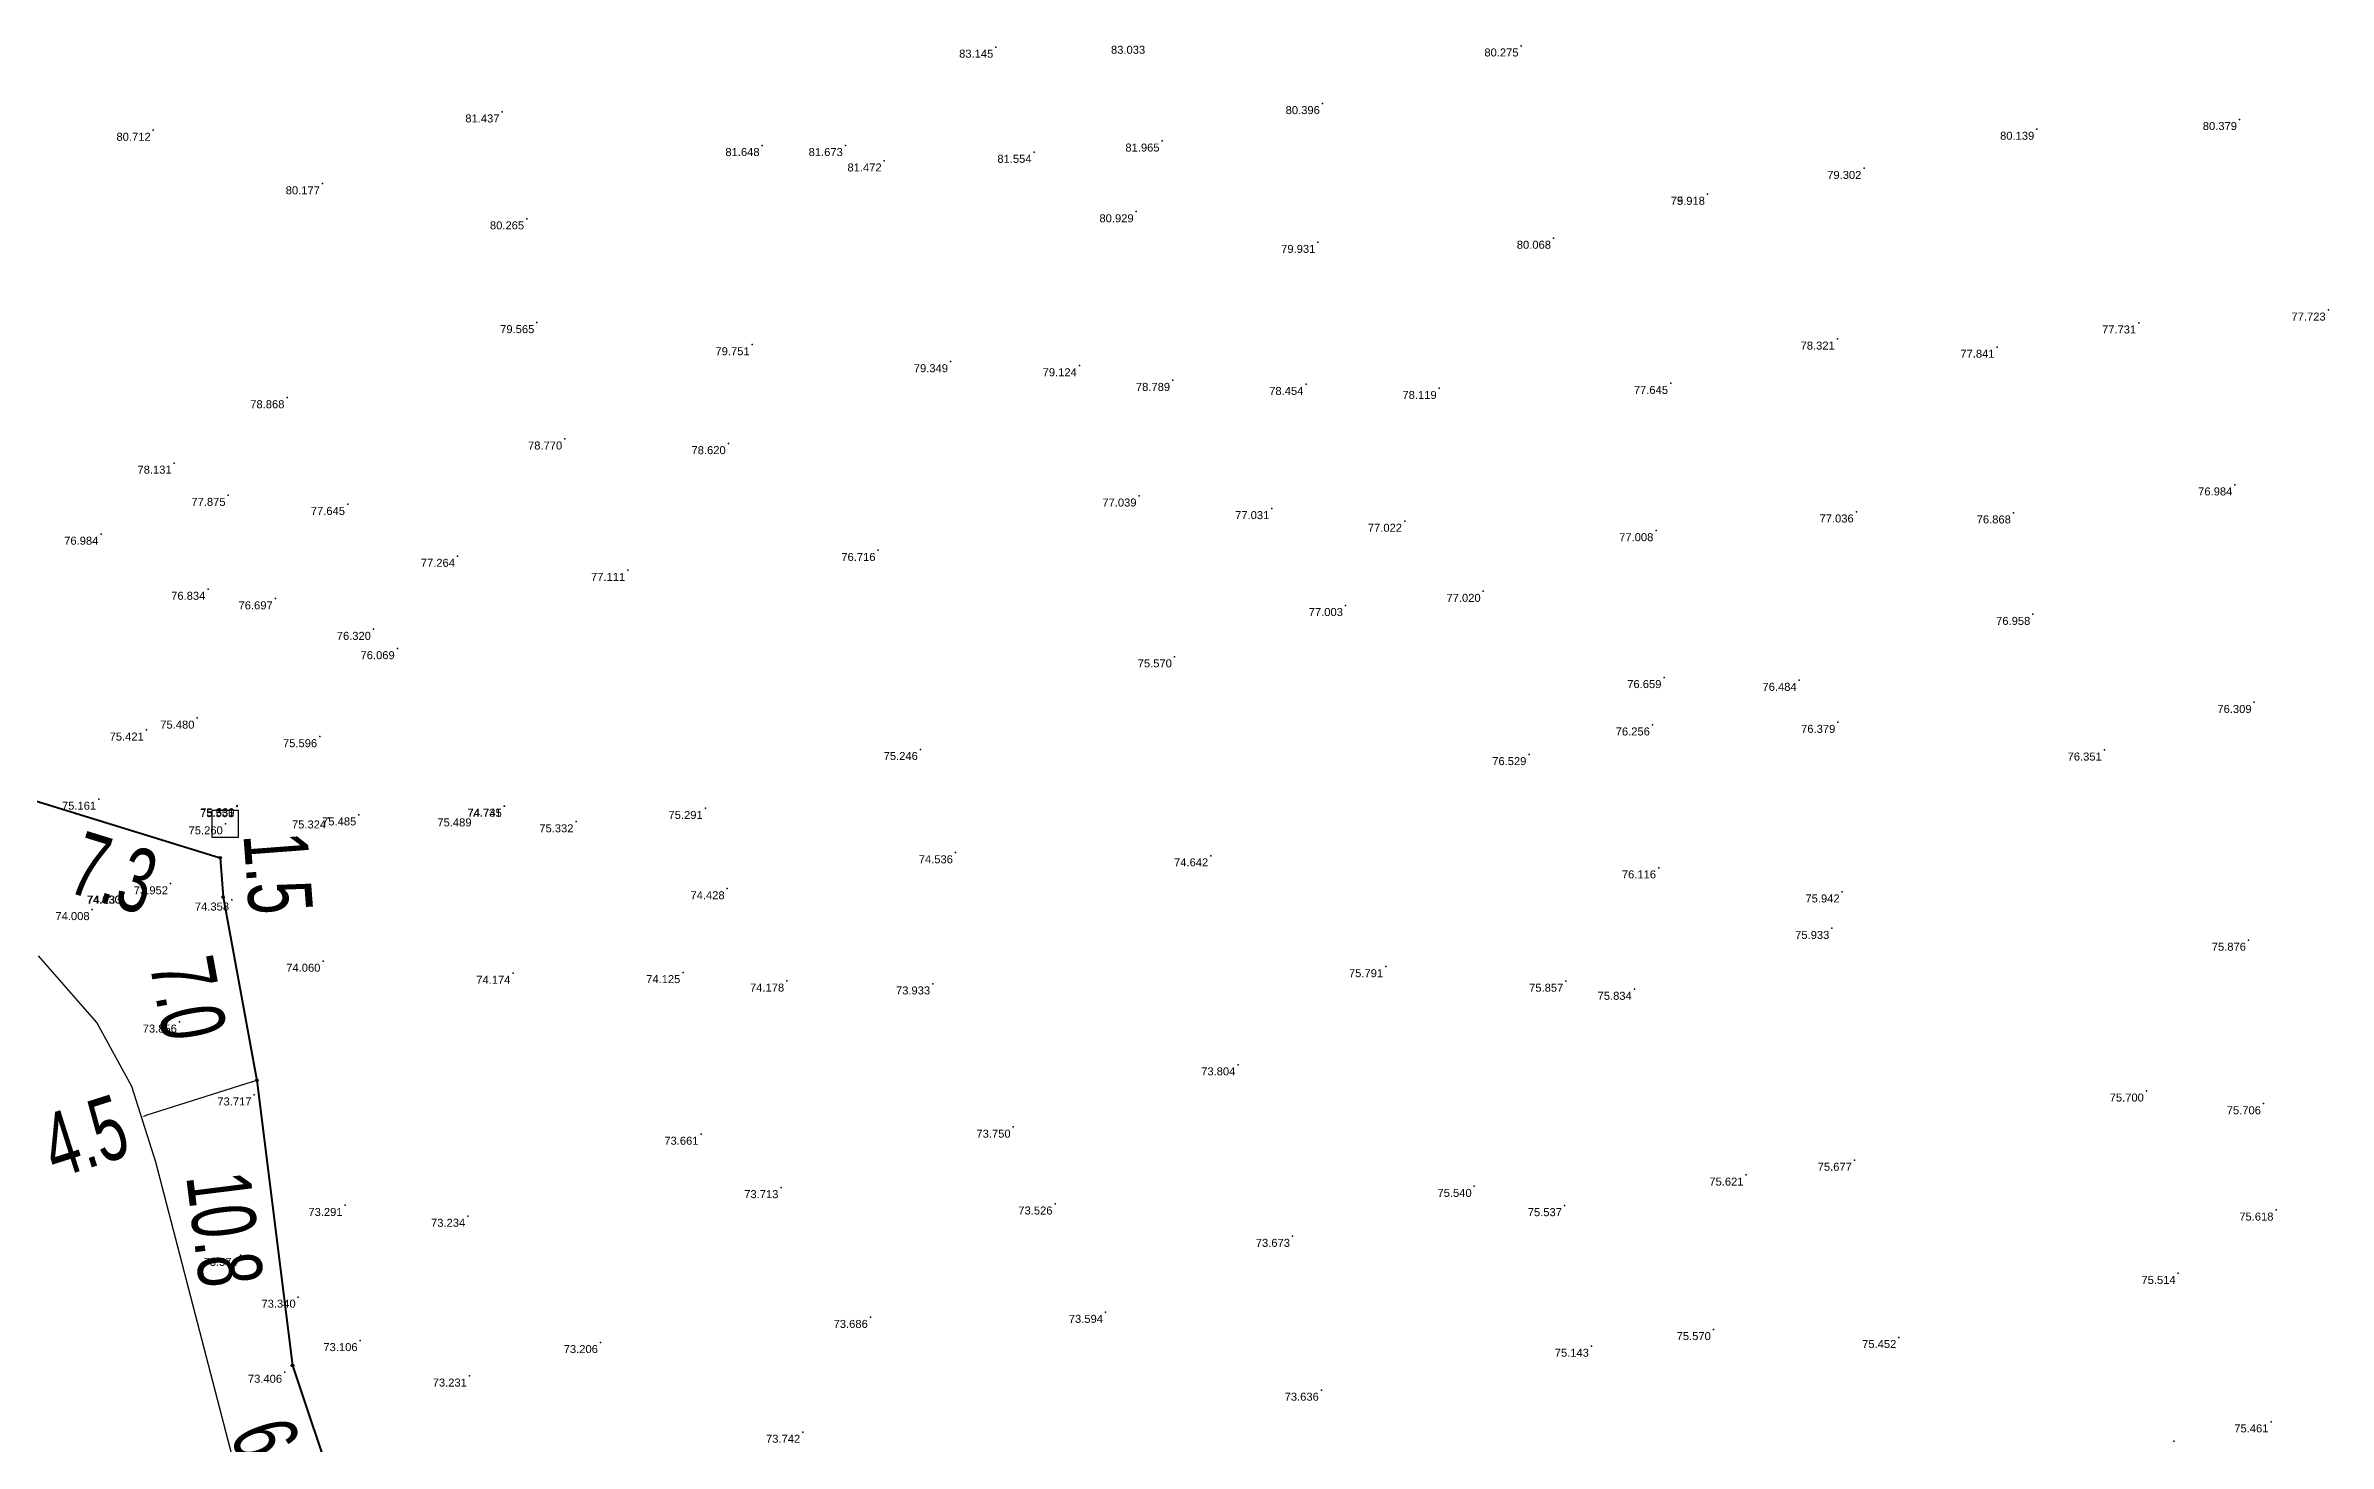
# Model space of a CAD drawing. Header units: millimetres. Extents: x 706139 to 707011, y 753722 to 954403.
# Drawn here: x 706531.8 to 706617.4, y 953757.4 to 953809.8 of the extents above; entities that cross this region are included whole.
import ezdxf
from ezdxf.enums import TextEntityAlignment as Align

# ---------------------------------------------------------------- set-up
doc = ezdxf.new("R2010")
doc.units = ezdxf.units.MM
doc.linetypes.add('SOLID_LINE', pattern=[0])
doc.layers.add('BD', color=1, linetype='Continuous', lineweight=40)
doc.layers.add('BD SYMBOL', color=7, linetype='Continuous', lineweight=30)
for name, color, linetype in [('dim', 7, 'Continuous'), ('Height', 7, 'Continuous'), ('RD', 5, 'Continuous'), ('SY SYMBOL', 7, 'Continuous')]:
    doc.layers.add(name, color=color, linetype=linetype)
doc.styles.add('DIM', font='ARIALN.TTF', dxfattribs={"width": 0.8, "height": 2.4})
doc.styles.get("Standard").update_dxf_attribs({"font": 'arial.ttf'})
doc.dimstyles.get("Standard").update_dxf_attribs({"dimtxt": 0.18, "dimasz": 0.18, "dimexe": 0.18, "dimexo": 0.0625, "dimgap": 0.09, "dimtad": 0, "dimtih": 1, "dimtoh": 1, "dimdec": 4, "dimzin": 0, "dimdsep": 46, "dimtxsty": 'Standard', "dimcen": 0.09, "dimadec": 0, "dimazin": 0, "dimtfac": 1, "dimtdec": 4, "dimtofl": 0, "dimtmove": 0, "dimatfit": 3, "dimfxl": 1, "dimtolj": 1, "dimtzin": 0, "dimarcsym": 0})

# ---------------------------------------------------------------- blocks, each defined once
blk = doc.blocks.new('BD')
at = {"linetype": 'ByBlock'}
for p, q in [((-0.037, -0.034), (0.037, 0.034)), ((-0.035, 0.035), (0.035, -0.035))]:
    blk.add_line(p, q, dxfattribs=at)
blk.add_circle((0, 0), 0.05)
blk.add_point((0, 0))
blk = doc.blocks.new('SYSTONE')
at = {"color": 6}
blk.add_polyline3d([(-0.256, -0.003, 0), (-0.256, -0.253, 0), (0.244, -0.253, 0), (0.244, 0.247, 0), (-0.256, 0.247, 0), (-0.256, -0.003, 0)], close=True, dxfattribs=at)
blk.add_point((0, 0), dxfattribs=at)
blk = doc.blocks.new('*D426')
at = {"layer": 'Defpoints', "color": 0, "transparency": 16777216}
for p in [(707789.911, 953729.106), (707788.16, 953728.518), (707791.94, 953723.063)]:
    blk.add_point(p, dxfattribs=at)
at = {"layer": 'dim', "color": 0, "transparency": 16777216, "insert": (707789.174, 953725.497), "char_height": 2.4, "attachment_point": 5, "rotation": 288.56001, "style": 'DIM'}
blk.add_mtext('\\A1;6.4', dxfattribs=at)
blk = doc.blocks.new('*D427')
at = {"layer": 'Defpoints', "color": 0, "transparency": 16777216}
for p in [(707786.69, 953739.565), (707788.571, 953739.8), (707789.911, 953729.106)]:
    blk.add_point(p, dxfattribs=at)
at = {"layer": 'dim', "color": 0, "transparency": 16777216, "insert": (707787.36, 953734.218), "char_height": 2.4, "attachment_point": 5, "rotation": 277.14216, "style": 'DIM'}
blk.add_mtext('\\A1;10.8', dxfattribs=at)
blk = doc.blocks.new('*D428')
at = {"layer": 'Defpoints', "color": 0, "transparency": 16777216}
for p in [(707785.356, 953746.319), (707787.307, 953746.677), (707788.571, 953739.8)]:
    blk.add_point(p, dxfattribs=at)
at = {"layer": 'dim', "color": 0, "transparency": 16777216, "insert": (707785.988, 953742.88), "char_height": 2.4, "attachment_point": 5, "rotation": 280.41478, "style": 'DIM'}
blk.add_mtext('\\A1;7.0', dxfattribs=at)
blk = doc.blocks.new('*D429')
at = {"layer": 'Defpoints', "color": 0, "transparency": 16777216}
for p in [(707787.196, 953748.151), (707787.307, 953746.677), (707789.418, 953746.836)]:
    blk.add_point(p, dxfattribs=at)
at = {"layer": 'dim', "color": 0, "transparency": 16777216, "insert": (707789.362, 953747.573), "char_height": 2.4, "attachment_point": 5, "rotation": 274.30655, "style": 'DIM'}
blk.add_mtext('\\A1;1.5', dxfattribs=at)
blk = doc.blocks.new('*D430')
at = {"layer": 'Defpoints', "color": 0, "transparency": 16777216}
for p in [(707780.243, 953750.301), (707779.731, 953748.645), (707787.196, 953748.151)]:
    blk.add_point(p, dxfattribs=at)
at = {"layer": 'dim', "color": 0, "transparency": 16777216, "insert": (707783.207, 953747.57), "char_height": 2.4, "attachment_point": 5, "rotation": 342.8174, "style": 'DIM'}
blk.add_mtext('\\A1;7.3', dxfattribs=at)
blk = doc.blocks.new('*D480')
at = {"layer": 'Defpoints', "color": 0, "transparency": 16777216}
for p in [(707788.571, 953739.8), (707784.245, 953738.426), (707784.245, 953738.426)]:
    blk.add_point(p, dxfattribs=at)
at = {"layer": 'dim', "color": 0, "lineweight": -2, "transparency": 16777216}
blk.add_line((707788.399, 953739.746), (707784.416, 953738.48), dxfattribs=at)
at = {"layer": 'dim', "color": 0, "transparency": 16777216}
for points in [[(707788.39, 953739.774), (707788.408, 953739.717), (707788.571, 953739.8)], [(707784.407, 953738.509), (707784.426, 953738.452), (707784.245, 953738.426)]]:
    blk.add_solid(points, dxfattribs=at)
at = {"layer": 'dim', "color": 0, "transparency": 16777216, "insert": (707782.126, 953737.697), "char_height": 2.4, "attachment_point": 5, "rotation": 17.6251, "style": 'DIM'}
blk.add_mtext('\\A1;4.5', dxfattribs=at)
blk = doc.blocks.new('FGHFGH')
at = {"layer": 'BD'}
for p, q in [((707780.24274, 953750.3012), (707787.19574, 953748.1512)), ((707787.19574, 953748.1512), (707787.30674, 953746.6772)), ((707787.30674, 953746.6772), (707788.57074, 953739.8002)), ((707788.57074, 953739.8002), (707789.91074, 953729.1062)), ((707789.91074, 953729.1062), (707791.93974, 953723.0632))]:
    blk.add_line(p, q, dxfattribs=at)
at = {"layer": 'RD'}
for p, q in [((707782.56974, 953741.9722), (707780.38374, 953744.4742)), ((707783.88074, 953739.5722), (707782.56974, 953741.9722)), ((707784.78174, 953736.7362), (707783.88074, 953739.5722)), ((707789.39674, 953718.9822), (707784.78174, 953736.7362))]:
    blk.add_line(p, q, dxfattribs=at)
at = {"layer": 'BD SYMBOL'}
for p in [(707787.19574, 953748.1512, 74.471), (707787.30674, 953746.6772, 74.143), (707788.57074, 953739.8002, 73.507), (707789.91074, 953729.1062, 73.396)]:
    blk.add_blockref('BD', p, dxfattribs=at)
at = {"layer": 'SY SYMBOL', "xscale": 2, "yscale": 2, "zscale": 2}
blk.add_blockref('SYSTONE', (707787.39574, 953749.4262, 75.26), dxfattribs=at)
at = {"layer": 'dim'}
for p1, p2, distance, picture, middle in [((707787.19574, 953748.1512), (707780.24274, 953750.3012), 1.73316, '*D430', (707783.20723, 953747.5704)), ((707787.19574, 953748.1512), (707787.30674, 953746.6772), 2.1171, '*D429', (707789.36237, 953747.57318)), ((707788.57074, 953739.8002), (707787.30674, 953746.6772), 1.98358, '*D428', (707785.98784, 953742.88013)), ((707789.91074, 953729.1062), (707788.57074, 953739.8002), 1.89515, '*D427', (707787.36029, 953734.21758)), ((707791.93974, 953723.0632), (707789.91074, 953729.1062), 1.84709, '*D426', (707789.17422, 953725.49678))]:
    dim = blk.add_aligned_dim(p1=p1, p2=p2, distance=distance, dimstyle='Standard', dxfattribs=at)
    dim.commit()
    dim.dimension.update_dxf_attribs({"geometry": picture, "text_midpoint": middle})
dim = blk.add_linear_dim(base=(707784.24492, 953738.42589), p1=(707788.57074, 953739.8002), p2=(707784.24492, 953738.42589), angle=197.6251039, dimstyle='Standard', override={"dimsd1": 0, "dimsd2": 0}, dxfattribs=at)
dim.commit()
dim.dimension.update_dxf_attribs({"geometry": '*D480', "text_midpoint": (707782.12588, 953737.69708), "dimtype": 129})

msp = doc.modelspace()

# ---------------------------------------------------------------- linework, layer by layer
at = {"color": 0, "linetype": 'SOLID_LINE'}
for p in [(706567.4708, 953809.7683, 83.1449), (706567.4708, 953809.7683, 83.1449), (706587.1671, 953809.814, 80.2754), (706587.1671, 953809.814, 80.2754), (706579.7143, 953807.653, 80.3956), (706579.7143, 953807.653, 80.3956), (706548.9526, 953807.3403, 81.4371), (706548.9526, 953807.3403, 81.4371), (706614.1077, 953807.0562, 80.3788), (706614.1077, 953807.0562, 80.3788), (706535.8707, 953806.6521, 80.7118), (706558.7053, 953806.0794, 81.6484), (706558.7053, 953806.0794, 81.6484), (706561.8269, 953806.0789, 81.6726), (706561.8269, 953806.0789, 81.6726), (706573.7053, 953806.2478, 81.9647), (706573.7053, 953806.2478, 81.9647), (706606.5062, 953806.6904, 80.1388), (706606.5062, 953806.6904, 80.1388), (706563.283, 953805.5012, 81.472), (706563.283, 953805.5012, 81.472), (706568.9046, 953805.8257, 81.5537), (706568.9046, 953805.8257, 81.5537), (706600.0235, 953805.2204, 79.3019), (706600.0235, 953805.2204, 79.3019), (706542.2188, 953804.6442, 80.177), (706594.155, 953804.251, 75.918), (706594.155, 953804.251, 79.918), (706594.155, 953804.251, 75.918), (706594.155, 953804.251, 79.918), (706572.7327, 953803.5955, 80.9289), (706572.7327, 953803.5955, 80.9289), (706549.8761, 953803.3301, 80.2652), (706588.3832, 953802.6032, 80.0678), (706588.3832, 953802.6032, 80.0678), (706579.5463, 953802.4478, 79.931), (706579.5463, 953802.4478, 79.931), (706550.2593, 953799.4375, 79.5646), (706550.2593, 953799.4375, 79.5646), (706610.3281, 953799.426, 77.7305), (706610.3281, 953799.426, 77.7305), (706617.434, 953799.9091, 77.723), (706617.434, 953799.9091, 77.723), (706558.3327, 953798.61, 79.7512), (706558.3327, 953798.61, 79.7512), (706599.0249, 953798.8217, 78.321), (706599.0249, 953798.8217, 78.321), (706605.0157, 953798.5169, 77.8411), (706605.0157, 953798.5169, 77.8411), (706565.7706, 953797.9723, 79.3489), (706565.7706, 953797.9723, 79.3489), (706570.6023, 953797.8216, 79.1236), (706570.6023, 953797.8216, 79.1236), (706540.8876, 953796.6221, 78.868), (706574.1, 953797.272, 78.789), (706579.098, 953797.121, 78.454), (706584.096, 953796.971, 78.119), (706592.773, 953797.1592, 77.6446), (706592.773, 953797.1592, 77.6446), (706551.3058, 953795.0743, 78.77), (706557.4346, 953794.8995, 78.6195), (706536.6588, 953794.1677, 78.1309), (706613.9334, 953793.3523, 76.9837), (706613.9334, 953793.3523, 76.9837), (706538.6813, 953792.9615, 77.8752), (706538.6813, 953792.9615, 77.8752), (706543.1599, 953792.6213, 77.6452), (706572.842, 953792.936, 77.039), (706577.82, 953792.463, 77.031), (706599.7348, 953792.338, 77.0356), (706599.7348, 953792.338, 77.0356), (706605.6286, 953792.3018, 76.8679), (706605.6286, 953792.3018, 76.8679), (706533.9112, 953791.5039, 76.9845), (706582.797, 953791.99, 77.022), (706592.2223, 953791.6362, 77.0084), (706592.2223, 953791.6362, 77.0084), (706547.2832, 953790.6742, 77.2641), (706547.2832, 953790.6742, 77.2641), (706563.053, 953790.894, 76.716), (706553.6657, 953790.1468, 77.1105), (706553.6657, 953790.1468, 77.1105), (706537.9221, 953789.4384, 76.8337), (706537.9221, 953789.4384, 76.8337), (706540.449, 953789.0806, 76.6967), (706580.5806, 953788.8296, 77.0029), (706580.5806, 953788.8296, 77.0029), (706585.7453, 953789.361, 77.0204), (706585.7453, 953789.361, 77.0204), (706544.1318, 953787.935, 76.3205), (706606.3571, 953788.4962, 76.9584), (706606.3571, 953788.4962, 76.9584), (706545.0242, 953787.2113, 76.0692), (706545.0242, 953787.2113, 76.0692), (706574.168, 953786.904, 75.5705), (706574.168, 953786.904, 75.5705), (706592.525, 953786.127, 76.6594), (706592.525, 953786.127, 76.6594), (706597.5962, 953786.0237, 76.4841), (706597.5962, 953786.0237, 76.4841), (706537.5133, 953784.6065, 75.4798), (706537.5133, 953784.6065, 75.4798), (706614.6542, 953785.1938, 76.3091), (706614.6542, 953785.1938, 76.3091), (706535.615, 953784.1587, 75.4208), (706542.114, 953783.9106, 75.5964), (706592.0919, 953784.3496, 76.2557), (706592.0919, 953784.3496, 76.2557), (706599.0441, 953784.4481, 76.3793), (706599.0441, 953784.4481, 76.3793), (706564.6398, 953783.4289, 75.2461), (706564.6398, 953783.4289, 75.2461), (706587.4612, 953783.2368, 76.5286), (706587.4612, 953783.2368, 76.5286), (706609.0387, 953783.4087, 76.3512), (706609.0387, 953783.4087, 76.3512), (706533.8273, 953781.5659, 75.1608), (706539.004, 953781.287, 75.555), (706539.0136, 953781.322, 75.6305), (706539.0144, 953781.3138, 75.6306), (706549.0303, 953781.3031, 74.7315), (706549.039, 953781.3005, 74.7448), (706556.5718, 953781.2185, 75.291), (706556.5718, 953781.2185, 75.291), (706538.575, 953780.642, 75.26), (706542.4513, 953780.8634, 75.3237), (706543.5819, 953780.9765, 75.4851), (706543.5819, 953780.9765, 75.4851), (706547.9046, 953780.9389, 75.4893), (706551.7266, 953780.718, 75.3318), (706551.7266, 953780.718, 75.3318), (706565.9568, 953779.5561, 74.5356), (706565.9568, 953779.5561, 74.5356), (706575.5296, 953779.4415, 74.6416), (706575.5296, 953779.4415, 74.6416), (706592.3232, 953778.99, 76.1156), (706592.3232, 953778.99, 76.1156), (706534.7529, 953778.0455, 74.0297), (706534.7529, 953778.0455, 74.0297), (706534.774, 953778.04, 74.133), (706534.774, 953778.04, 74.133), (706534.774, 953778.04, 74.133), (706536.5204, 953778.3925, 73.9517), (706536.5204, 953778.3925, 73.9517), (706538.8119, 953777.7832, 74.3576), (706557.3964, 953778.2081, 74.4279), (706557.3964, 953778.2081, 74.4279), (706599.2071, 953778.0878, 75.9416), (706599.2071, 953778.0878, 75.9416), (706533.582, 953777.4254, 74.0079), (706598.8209, 953776.7182, 75.9334), (706598.8209, 953776.7182, 75.9334), (706614.4445, 953776.2766, 75.8756), (706614.4445, 953776.2766, 75.8756), (706542.2363, 953775.4895, 74.0599), (706542.2363, 953775.4895, 74.0599), (706582.0884, 953775.2852, 75.7911), (706582.0884, 953775.2852, 75.7911), (706549.3626, 953775.0356, 74.1737), (706549.3626, 953775.0356, 74.1737), (706555.7346, 953775.0628, 74.1252), (706555.7346, 953775.0628, 74.1252), (706559.6282, 953774.7446, 74.178), (706559.6282, 953774.7446, 74.178), (706565.1023, 953774.638, 73.9333), (706565.1023, 953774.638, 73.9333), (706588.8448, 953774.7399, 75.8567), (706588.8448, 953774.7399, 75.8567), (706591.4124, 953774.4362, 75.8336), (706591.4124, 953774.4362, 75.8336), (706536.8554, 953773.2072, 73.8562), (706576.5476, 953771.6026, 73.804), (706576.5476, 953771.6026, 73.804), (706539.6534, 953770.4749, 73.717), (706539.6534, 953770.4749, 73.717), (706610.6157, 953770.6205, 75.6996), (706610.6157, 953770.6205, 75.6996), (706615.0054, 953770.1438, 75.7059), (706615.0054, 953770.1438, 75.7059), (706568.119, 953769.2668, 73.75), (706568.119, 953769.2668, 73.75), (706556.4153, 953769.0011, 73.6612), (706556.4153, 953769.0011, 73.6612), (706595.6035, 953767.4684, 75.6214), (706595.6035, 953767.4684, 75.6214), (706599.6654, 953768.0262, 75.6767), (706599.6654, 953768.0262, 75.6767), (706559.4116, 953766.9977, 73.7125), (706559.4116, 953766.9977, 73.7125), (706585.4089, 953767.0456, 75.5398), (706585.4089, 953767.0456, 75.5398), (706543.0688, 953766.33, 73.2913), (706543.0688, 953766.33, 73.2913), (706547.6678, 953765.9249, 73.2344), (706547.6678, 953765.9249, 73.2344), (706569.6902, 953766.3848, 73.5264), (706569.6902, 953766.3848, 73.5264), (706588.7941, 953766.3225, 75.5373), (706588.7941, 953766.3225, 75.5373), (706615.4758, 953766.1568, 75.6177), (706615.4758, 953766.1568, 75.6177), (706578.5959, 953765.1713, 73.6734), (706578.5959, 953765.1713, 73.6734), (706539.1375, 953764.4585, 73.5738), (706611.8066, 953763.7806, 75.5138), (706611.8066, 953763.7806, 75.5138), (706541.3089, 953762.8903, 73.3395), (706571.5835, 953762.322, 73.5937), (706571.5835, 953762.322, 73.5937), (706562.7636, 953762.131, 73.6859), (706562.7636, 953762.131, 73.6859), (706594.3762, 953761.6749, 75.57), (706594.3762, 953761.6749, 75.57), (706543.6308, 953761.2624, 73.106), (706543.6308, 953761.2624, 73.106), (706552.6424, 953761.1885, 73.2059), (706552.6424, 953761.1885, 73.2059), (706589.8065, 953761.0512, 75.1433), (706589.8065, 953761.0512, 75.1433), (706601.3333, 953761.3783, 75.4524), (706601.3333, 953761.3783, 75.4524), (706540.8001, 953760.0746, 73.4061), (706540.8001, 953760.0746, 73.4061), (706547.73, 953759.9317, 73.2315), (706547.73, 953759.9317, 73.2315), (706579.6765, 953759.4015, 73.6364), (706579.6765, 953759.4015, 73.6364), (706615.2884, 953758.2145, 75.4614), (706615.2884, 953758.2145, 75.4614), (706560.229, 953757.8251, 73.742), (706560.229, 953757.8251, 73.742), (706611.6449, 953757.4795, 75.4051), (706611.6449, 953757.4795, 75.4051)]:
    msp.add_point(p, dxfattribs=at)

# ---------------------------------------------------------------- block references
msp.add_blockref('FGHFGH', (-1248.8207, 31.2158))

# ---------------------------------------------------------------- texts
at = {"layer": 'Height', "color": 4, "linetype": 'SOLID_LINE'}
for s, p in [('83.145', (706567.3708, 953809.6683, 83.1449)), ('83.145', (706567.3708, 953809.6683, 83.1449)), ('83.033', (706573.0652, 953809.8153, 83.0326)), ('83.033', (706573.0652, 953809.8153, 83.0326)), ('80.275', (706587.0671, 953809.714, 80.2754)), ('80.275', (706587.0671, 953809.714, 80.2754)), ('81.437', (706548.8526, 953807.2403, 81.4371)), ('81.437', (706548.8526, 953807.2403, 81.4371)), ('80.396', (706579.6143, 953807.553, 80.3956)), ('80.396', (706579.6143, 953807.553, 80.3956)), ('80.379', (706614.0077, 953806.9562, 80.3788)), ('80.379', (706614.0077, 953806.9562, 80.3788)), ('80.712', (706535.7707, 953806.5521, 80.7118)), ('81.648', (706558.6053, 953805.9794, 81.6484)), ('81.648', (706558.6053, 953805.9794, 81.6484)), ('81.673', (706561.7269, 953805.9789, 81.6726)), ('81.673', (706561.7269, 953805.9789, 81.6726)), ('81.965', (706573.6053, 953806.1478, 81.9647)), ('81.965', (706573.6053, 953806.1478, 81.9647)), ('80.139', (706606.4062, 953806.5904, 80.1388)), ('80.139', (706606.4062, 953806.5904, 80.1388)), ('81.472', (706563.183, 953805.4012, 81.472)), ('81.472', (706563.183, 953805.4012, 81.472)), ('81.554', (706568.8046, 953805.7257, 81.5537)), ('81.554', (706568.8046, 953805.7257, 81.5537)), ('79.302', (706599.9235, 953805.1204, 79.3019)), ('79.302', (706599.9235, 953805.1204, 79.3019)), ('80.177', (706542.1188, 953804.5442, 80.177)), ('80.929', (706572.6327, 953803.4955, 80.9289)), ('80.929', (706572.6327, 953803.4955, 80.9289)), ('75.918', (706594.055, 953804.151, 75.918)), ('79.918', (706594.055, 953804.151, 79.918)), ('75.918', (706594.055, 953804.151, 75.918)), ('79.918', (706594.055, 953804.151, 79.918)), ('80.265', (706549.7761, 953803.2301, 80.2652)), ('80.068', (706588.2832, 953802.5032, 80.0678)), ('80.068', (706588.2832, 953802.5032, 80.0678)), ('79.931', (706579.4463, 953802.3478, 79.931)), ('79.931', (706579.4463, 953802.3478, 79.931)), ('79.565', (706550.1593, 953799.3375, 79.5646)), ('79.565', (706550.1593, 953799.3375, 79.5646)), ('77.731', (706610.2281, 953799.326, 77.7305)), ('77.731', (706610.2281, 953799.326, 77.7305)), ('77.723', (706617.334, 953799.8091, 77.723)), ('77.723', (706617.334, 953799.8091, 77.723)), ('79.751', (706558.2327, 953798.51, 79.7512)), ('79.751', (706558.2327, 953798.51, 79.7512)), ('78.321', (706598.9249, 953798.7217, 78.321)), ('78.321', (706598.9249, 953798.7217, 78.321)), ('77.841', (706604.9157, 953798.4169, 77.8411)), ('77.841', (706604.9157, 953798.4169, 77.8411)), ('79.349', (706565.6706, 953797.8723, 79.3489)), ('79.349', (706565.6706, 953797.8723, 79.3489)), ('79.124', (706570.5023, 953797.7216, 79.1236)), ('79.124', (706570.5023, 953797.7216, 79.1236)), ('78.868', (706540.7876, 953796.5221, 78.868)), ('78.789', (706574, 953797.172, 78.789)), ('78.454', (706578.998, 953797.021, 78.454)), ('78.119', (706583.996, 953796.871, 78.119)), ('77.645', (706592.673, 953797.0592, 77.6446)), ('77.645', (706592.673, 953797.0592, 77.6446)), ('78.770', (706551.2058, 953794.9743, 78.77)), ('78.620', (706557.3346, 953794.7995, 78.6195)), ('78.131', (706536.5588, 953794.0677, 78.1309)), ('76.984', (706613.8334, 953793.2523, 76.9837)), ('76.984', (706613.8334, 953793.2523, 76.9837)), ('77.875', (706538.5813, 953792.8615, 77.8752)), ('77.875', (706538.5813, 953792.8615, 77.8752)), ('77.645', (706543.0599, 953792.5213, 77.6452)), ('77.039', (706572.742, 953792.836, 77.039)), ('77.031', (706577.72, 953792.363, 77.031)), ('77.036', (706599.6348, 953792.238, 77.0356)), ('77.036', (706599.6348, 953792.238, 77.0356)), ('76.984', (706533.8112, 953791.4039, 76.9845)), ('77.022', (706582.697, 953791.89, 77.022)), ('77.008', (706592.1223, 953791.5362, 77.0084)), ('77.008', (706592.1223, 953791.5362, 77.0084)), ('76.868', (706605.5286, 953792.2018, 76.8679)), ('76.868', (706605.5286, 953792.2018, 76.8679)), ('77.264', (706547.1832, 953790.5742, 77.2641)), ('77.264', (706547.1832, 953790.5742, 77.2641)), ('76.716', (706562.953, 953790.794, 76.716)), ('77.111', (706553.5657, 953790.0468, 77.1105)), ('77.111', (706553.5657, 953790.0468, 77.1105)), ('76.834', (706537.8221, 953789.3384, 76.8337)), ('76.834', (706537.8221, 953789.3384, 76.8337)), ('76.697', (706540.349, 953788.9806, 76.6967)), ('77.020', (706585.6453, 953789.261, 77.0204)), ('77.020', (706585.6453, 953789.261, 77.0204)), ('77.003', (706580.4806, 953788.7296, 77.0029)), ('77.003', (706580.4806, 953788.7296, 77.0029)), ('76.958', (706606.2571, 953788.3962, 76.9584)), ('76.958', (706606.2571, 953788.3962, 76.9584)), ('76.320', (706544.0318, 953787.835, 76.3205)), ('76.069', (706544.9242, 953787.1113, 76.0692)), ('76.069', (706544.9242, 953787.1113, 76.0692)), ('75.570', (706574.068, 953786.804, 75.5705)), ('75.570', (706574.068, 953786.804, 75.5705)), ('76.659', (706592.425, 953786.027, 76.6594)), ('76.659', (706592.425, 953786.027, 76.6594)), ('76.484', (706597.4962, 953785.9237, 76.4841)), ('76.484', (706597.4962, 953785.9237, 76.4841)), ('75.480', (706537.4133, 953784.5065, 75.4798)), ('75.480', (706537.4133, 953784.5065, 75.4798)), ('76.309', (706614.5542, 953785.0938, 76.3091)), ('76.309', (706614.5542, 953785.0938, 76.3091)), ('75.421', (706535.515, 953784.0587, 75.4208)), ('75.596', (706542.014, 953783.8106, 75.5964)), ('76.256', (706591.9919, 953784.2496, 76.2557)), ('76.256', (706591.9919, 953784.2496, 76.2557)), ('76.379', (706598.9441, 953784.3481, 76.3793)), ('76.379', (706598.9441, 953784.3481, 76.3793)), ('75.246', (706564.5398, 953783.3289, 75.2461)), ('75.246', (706564.5398, 953783.3289, 75.2461)), ('76.529', (706587.3612, 953783.1368, 76.5286)), ('76.529', (706587.3612, 953783.1368, 76.5286)), ('76.351', (706608.9387, 953783.3087, 76.3512)), ('76.351', (706608.9387, 953783.3087, 76.3512)), ('75.161', (706533.7273, 953781.4659, 75.1608)), ('75.555', (706538.904, 953781.187, 75.555)), ('75.630', (706538.9136, 953781.222, 75.6305)), ('75.631', (706538.9144, 953781.2138, 75.6306)), ('74.731', (706548.9303, 953781.2031, 74.7315)), ('74.745', (706548.939, 953781.2005, 74.7448)), ('75.291', (706556.4718, 953781.1185, 75.291)), ('75.291', (706556.4718, 953781.1185, 75.291)), ('75.260', (706538.475, 953780.542, 75.26)), ('75.324', (706542.3513, 953780.7634, 75.3237)), ('75.485', (706543.4819, 953780.8765, 75.4851)), ('75.485', (706543.4819, 953780.8765, 75.4851)), ('75.489', (706547.8046, 953780.8389, 75.4893)), ('75.332', (706551.6266, 953780.618, 75.3318)), ('75.332', (706551.6266, 953780.618, 75.3318)), ('74.536', (706565.8568, 953779.4561, 74.5356)), ('74.536', (706565.8568, 953779.4561, 74.5356)), ('74.642', (706575.4296, 953779.3415, 74.6416)), ('74.642', (706575.4296, 953779.3415, 74.6416)), ('76.116', (706592.2232, 953778.89, 76.1156)), ('76.116', (706592.2232, 953778.89, 76.1156)), ('74.030', (706534.6529, 953777.9455, 74.0297)), ('74.030', (706534.6529, 953777.9455, 74.0297)), ('74.133', (706534.674, 953777.94, 74.133)), ('74.133', (706534.674, 953777.94, 74.133)), ('74.133', (706534.674, 953777.94, 74.133)), ('73.952', (706536.4204, 953778.2925, 73.9517)), ('73.952', (706536.4204, 953778.2925, 73.9517)), ('74.358', (706538.7119, 953777.6832, 74.3576)), ('74.428', (706557.2964, 953778.1081, 74.4279)), ('74.428', (706557.2964, 953778.1081, 74.4279)), ('75.942', (706599.1071, 953777.9878, 75.9416)), ('75.942', (706599.1071, 953777.9878, 75.9416)), ('74.008', (706533.482, 953777.3254, 74.0079)), ('75.933', (706598.7209, 953776.6182, 75.9334)), ('75.933', (706598.7209, 953776.6182, 75.9334)), ('75.876', (706614.3445, 953776.1766, 75.8756)), ('75.876', (706614.3445, 953776.1766, 75.8756)), ('74.060', (706542.1363, 953775.3895, 74.0599)), ('74.060', (706542.1363, 953775.3895, 74.0599)), ('75.791', (706581.9884, 953775.1852, 75.7911)), ('75.791', (706581.9884, 953775.1852, 75.7911)), ('74.174', (706549.2626, 953774.9356, 74.1737)), ('74.174', (706549.2626, 953774.9356, 74.1737)), ('74.125', (706555.6346, 953774.9628, 74.1252)), ('74.125', (706555.6346, 953774.9628, 74.1252)), ('74.178', (706559.5282, 953774.6446, 74.178)), ('74.178', (706559.5282, 953774.6446, 74.178)), ('73.933', (706565.0023, 953774.538, 73.9333)), ('73.933', (706565.0023, 953774.538, 73.9333)), ('75.857', (706588.7448, 953774.6399, 75.8567)), ('75.857', (706588.7448, 953774.6399, 75.8567)), ('75.834', (706591.3124, 953774.3362, 75.8336)), ('75.834', (706591.3124, 953774.3362, 75.8336)), ('73.856', (706536.7554, 953773.1072, 73.8562)), ('73.804', (706576.4476, 953771.5026, 73.804)), ('73.804', (706576.4476, 953771.5026, 73.804)), ('73.717', (706539.5534, 953770.3749, 73.717)), ('73.717', (706539.5534, 953770.3749, 73.717)), ('75.700', (706610.5157, 953770.5205, 75.6996)), ('75.700', (706610.5157, 953770.5205, 75.6996)), ('75.706', (706614.9054, 953770.0438, 75.7059)), ('75.706', (706614.9054, 953770.0438, 75.7059)), ('73.750', (706568.019, 953769.1668, 73.75)), ('73.750', (706568.019, 953769.1668, 73.75)), ('73.661', (706556.3153, 953768.9011, 73.6612)), ('73.661', (706556.3153, 953768.9011, 73.6612)), ('75.677', (706599.5654, 953767.9262, 75.6767)), ('75.677', (706599.5654, 953767.9262, 75.6767)), ('73.713', (706559.3116, 953766.8977, 73.7125)), ('73.713', (706559.3116, 953766.8977, 73.7125)), ('75.540', (706585.3089, 953766.9456, 75.5398)), ('75.540', (706585.3089, 953766.9456, 75.5398)), ('75.621', (706595.5035, 953767.3684, 75.6214)), ('75.621', (706595.5035, 953767.3684, 75.6214)), ('73.291', (706542.9688, 953766.23, 73.2913)), ('73.291', (706542.9688, 953766.23, 73.2913)), ('73.234', (706547.5678, 953765.8249, 73.2344)), ('73.234', (706547.5678, 953765.8249, 73.2344)), ('73.526', (706569.5902, 953766.2848, 73.5264)), ('73.526', (706569.5902, 953766.2848, 73.5264)), ('75.537', (706588.6941, 953766.2225, 75.5373)), ('75.537', (706588.6941, 953766.2225, 75.5373)), ('75.618', (706615.3758, 953766.0568, 75.6177)), ('75.618', (706615.3758, 953766.0568, 75.6177)), ('73.673', (706578.4959, 953765.0713, 73.6734)), ('73.673', (706578.4959, 953765.0713, 73.6734)), ('73.574', (706539.0375, 953764.3585, 73.5738)), ('75.514', (706611.7066, 953763.6806, 75.5138)), ('75.514', (706611.7066, 953763.6806, 75.5138)), ('73.340', (706541.2089, 953762.7903, 73.3395)), ('73.686', (706562.6636, 953762.031, 73.6859)), ('73.686', (706562.6636, 953762.031, 73.6859)), ('73.594', (706571.4835, 953762.222, 73.5937)), ('73.594', (706571.4835, 953762.222, 73.5937)), ('75.570', (706594.2762, 953761.5749, 75.57)), ('75.570', (706594.2762, 953761.5749, 75.57)), ('73.106', (706543.5308, 953761.1624, 73.106)), ('73.106', (706543.5308, 953761.1624, 73.106)), ('73.206', (706552.5424, 953761.0885, 73.2059)), ('73.206', (706552.5424, 953761.0885, 73.2059)), ('75.143', (706589.7065, 953760.9512, 75.1433)), ('75.143', (706589.7065, 953760.9512, 75.1433)), ('75.452', (706601.2333, 953761.2783, 75.4524)), ('75.452', (706601.2333, 953761.2783, 75.4524)), ('73.406', (706540.7001, 953759.9746, 73.4061)), ('73.406', (706540.7001, 953759.9746, 73.4061)), ('73.231', (706547.63, 953759.8317, 73.2315)), ('73.231', (706547.63, 953759.8317, 73.2315)), ('73.636', (706579.5765, 953759.3015, 73.6364)), ('73.636', (706579.5765, 953759.3015, 73.6364)), ('75.461', (706615.1884, 953758.1145, 75.4614)), ('75.461', (706615.1884, 953758.1145, 75.4614)), ('73.742', (706560.129, 953757.7251, 73.742)), ('73.742', (706560.129, 953757.7251, 73.742))]:
    msp.add_text(s, height=0.3, dxfattribs=at).set_placement(p, align=Align.TOP_RIGHT)

doc.saveas('drawing.dxf')
